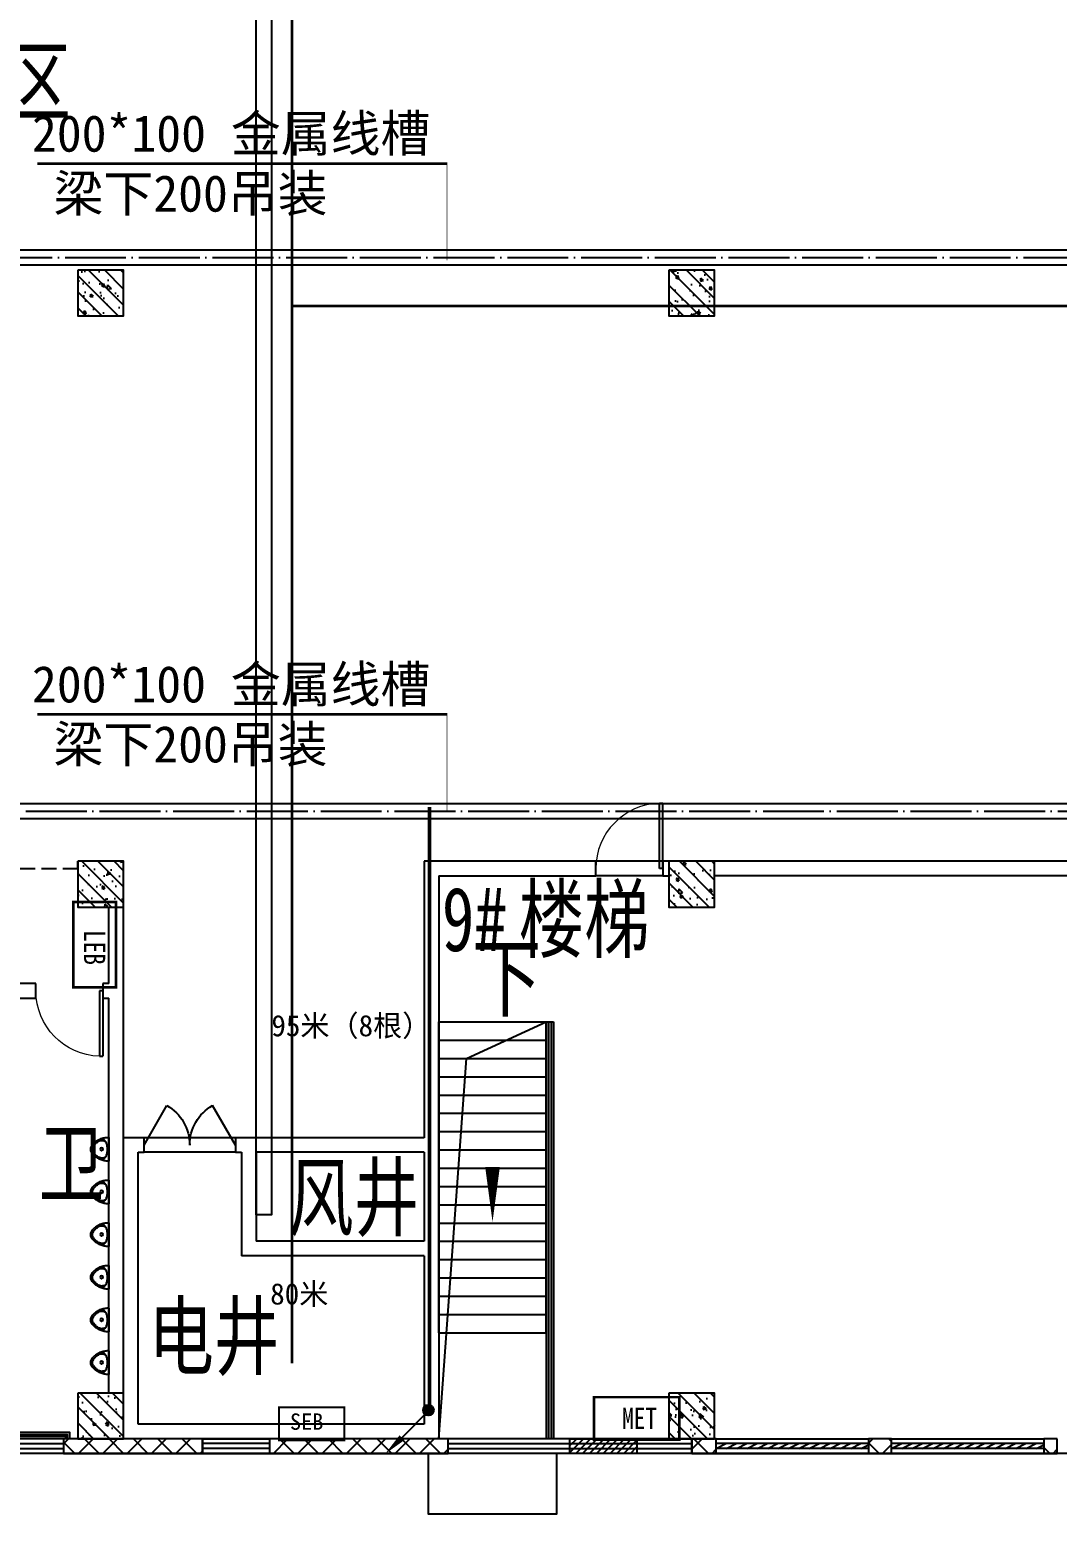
# Model space of a CAD drawing. Header units: millimetres. Extents: x -633009578 to 5705885, y -633235091 to 2571734.
# Drawn here: x 4047854 to 4064720, y 2058995 to 2083356 of the extents above; entities that cross this region are included whole.
import ezdxf

# ---------------------------------------------------------------- set-up
doc = ezdxf.new("R2010")
doc.units = ezdxf.units.MM
doc.header["$LTSCALE"] = 1000
doc.header["$MEASUREMENT"] = 0
doc.linetypes.add('DASH', pattern=[0.35, 0.25, -0.1])
doc.linetypes.add('DOTE', pattern=[2.4200000000000004, 2, -0.2, 0.02, -0.2])
doc.layers.get('0').update_dxf_attribs({"color": 9})
for name, color, linetype in [('000000000000电气', 7, 'Continuous'), ('3T_WOOD', 21, 'Continuous'), ('A-COLUM(柱)', 255, 'Continuous'), ('A-DI-I(索引)', 21, 'Continuous'), ('A-DOOR(门）', 4, 'Continuous'), ('A-F-AREA(计算)', 5, 'Continuous'), ('A-FLOR(看线)', 8, 'Continuous'), ('A-HATH(填充)', 8, 'Continuous'), ('A-LM-RAIL(栏杆)', 167, 'Continuous'), ('A-LVTY(厨卫)', 8, 'Continuous'), ('A-OTHER(其它)', 192, 'Continuous'), ('A-STAR(楼梯)', 51, 'Continuous'), ('A-TEXT(房间)', 243, 'Continuous'), ('A-WALL(墙)', 255, 'Continuous'), ('A-WINDOW（窗）', 4, 'Continuous'), ('DIM_SYMB', 3, 'Continuous'), ('PUB_TEXT', 7, 'Continuous'), ('WALL', 9, 'Continuous'), ('电-弱电平面-箭头', 3, 'Continuous'), ('电-强电平面-线缆', 3, 'Continuous'), ('电-桥架', 4, 'Continuous'), ('设备-箱柜', 3, 'Continuous')]:
    doc.layers.add(name, color=color, linetype=linetype)
doc.styles.add('_TCH', font='simhei.ttf', dxfattribs={"width": 0.75, "bigfont": 'hztxt.shx'})
doc.styles.add('_TCH_DIM', font='simhei.ttf', dxfattribs={"width": 0.8, "bigfont": 'hztxt.shx'})
doc.styles.add('ELEC-DIM', font='simhei.ttf')
doc.styles.add('IDQSTYLE', font='simhei.ttf', dxfattribs={"width": 0.707, "bigfont": 'hztxt.shx'})
doc.styles.get("Standard").update_dxf_attribs({"font": 'simhei.ttf', "bigfont": 'hztxt.shx'})
doc.styles.add('宋体', font='simhei.ttf')
pattern_1 = [(45, (1607021.475196055, 677964.29318137), (-200.0002033111466, 200.0002033111467), []), (135, (1607021.475196055, 677964.29318137), (-200.0002033111467, -200.0002033111466), [])]

# ---------------------------------------------------------------- blocks, each defined once
blk = doc.blocks.new('*X3')
at = {"color": 0, "linetype": 'Continuous'}
for p, q in [((192.587376364835, 446.7215535232801), (193.8713933576327, 448.0055705160779)), ((192.6509968705344, 446.3609099602676), (194.2320369206452, 447.9419500103785)), ((192.6864539319484, 447.2448951591055), (193.3480517218074, 447.9064929489645)), ((192.7889704286661, 446.0746194496875), (194.5183274312254, 447.8039764522467)), ((192.9823694457329, 445.8437543980423), (194.7491924828706, 447.61057743518)), ((193.2275231399996, 445.664644023597), (194.9283028573159, 447.3654237409133)), ((193.5311577474, 445.5440145622856), (195.0489323186273, 447.0617891335129)), ((193.9202347052458, 445.5088274514194), (195.0841194294935, 446.6727121756671)), ((194.6075199946775, 445.7718486721392), (194.8210982087737, 445.9854268862354))]:
    blk.add_line(p, q, dxfattribs=at)
blk = doc.blocks.new('HC001442')
at = {"color": 0, "linetype": 'Continuous'}
blk.add_line((2.614797267597169e-12, -0.0577611932696982), (-3.1054929004722, -3.232738715066034), dxfattribs=at)
blk.add_lwpolyline([(-3.1054929004722, -3.232738715066034, 0.8, 0, 0), (-5.057392361375946, -5.119309791709952, 0, 0, 0)], format="xyseb", dxfattribs=at)
blk.add_circle((0, 0), 0.625, dxfattribs=at)
at = {"color": 0, "linetype": 'Continuous', "xscale": 0.5, "yscale": 0.5, "zscale": 0.5}
blk.add_blockref('*X3', (-96.91845018383279, -223.3780232566237), dxfattribs=at)
at = {"color": 0, "style": 'IDQSTYLE', "width": 0.7}
blk.add_attdef('PSFHATT', (2.62500001, -5.119309791709952), '', height=2.5, dxfattribs=at)
blk = doc.blocks.new('HC001536')
at = {"color": 0, "linetype": 'Continuous', "const_width": 0.3}
blk.add_lwpolyline([(5, 2.5), (-5, 2.5), (-5, -2.5), (5, -2.5)], close=True, dxfattribs=at)
at = {"color": 0, "style": 'IDQSTYLE', "width": 0.7}
for tag, p in [('AW', (-1.708333333333333, -1.25)), ('PSFHATT', (7, -2.5))]:
    blk.add_attdef(tag, p, '', height=2.5, dxfattribs=at)
blk = doc.blocks.new('HC001524')
at = {"color": 0, "linetype": 'Continuous', "const_width": 0.3}
blk.add_lwpolyline([(5, 2.5), (-5, 2.5), (-5, -2.5), (5, -2.5)], close=True, dxfattribs=at)
at = {"color": 0, "style": 'IDQSTYLE', "width": 0.7}
for tag, p in [('AF', (-1.5, -1.25)), ('PSFHATT', (7, -2.5))]:
    blk.add_attdef(tag, p, '', height=2.5, dxfattribs=at)
blk = doc.blocks.new('$plan$00000387')
for points in [[(-195.1053413768082, -0.0007896247711869364), (195.1053413768082, 0.0007896247707321891, -0.056281), (192.2349483853259, -62.07158893748328, -0.051243), (175.2703486377404, -125.5748806645047, -0.047086), (143.6831082538288, -189.724628874892, -0.038643), (109.2489721777902, -237.0609902997553, -0.050944), (77.11679163034205, -267.7759659795192, -0.073316), (36.52038586093977, -290.7338367186967, -0.092337), (0.001018339326947171, -297.5362265440604, -0.092337), (-36.51803354920821, -290.7341323159712, -0.073316), (-77.11462417741222, -267.776590178973, -0.050944), (-109.2474259731857, -237.0618745823472, -0.038643), (-143.6819452275654, -189.7257908973352, -0.047086), (-175.269704824098, -125.5762993672297, -0.051243), (-192.2348186147988, -62.07314493917374, -0.056281)], [(0.0004063761161887669, -146.3291454144546, 0.999985), (0.0002089799604618747, -97.55313528460101, 0.999985)]]:
    blk.add_lwpolyline(points, format="xyb", close=True)
for points in [[(-169.3906686580854, -140.1226315288268, -0.078162), (-170.9980199055512, -114.6377667698976, -0.158684), (-159.1263041735847, -87.15485956814655, -0.087457), (-117.404978437914, -53.84085994681891, -0.073385), (-70.49119853318143, -36.56470876068397, -0.051629), (0.0003042701246158686, -29.26612660759247), (0.0003042701246158686, -29.26612660759247, -0.051629), (70.49149449189827, -36.56413818386, -0.073385), (117.4050415866323, -53.83990962471171, -0.087457), (159.1270096202247, -87.15357250312127, -0.158684), (170.9989478331345, -114.6363836417117, -0.078162), (169.3918028553499, -140.1212604160505)], [(117.0630501052547, -53.65384373908455, -0.099174), (138.5356947175851, -84.86577428893679, -0.110283), (144.8304822659725, -118.461657304113, -0.092873), (136.0170142026468, -157.9354627454745, -0.05733), (119.0399966660161, -187.626263302564, -0.037877), (85.37168024390257, -226.8225566132141, -0.072182), (35.33205354717484, -264.1794573646985, -0.124936), (0.001291311165005027, -273.1480356215775), (0.001291311165005027, -273.1480356215775, -0.124936), (-35.32991617790412, -264.1797433356796, -0.072182), (-85.36984427394054, -226.8232476352587, -0.037877), (-119.0384779452529, -187.6272268447183, -0.05733), (-136.0157358103124, -157.9365637070459, -0.092873), (-144.8298950764129, -118.4628296054302, -0.110283), (-138.5353804395845, -84.8668946738876, -0.099174), (-117.0629874684723, -53.65479130090807)]]:
    blk.add_lwpolyline(points, format="xyb")
blk = doc.blocks.new('$DorLib2D$00000001')
for p, q in [((0.45, 0.9750000000000001), (0.5000000000000002, 0.9750000000000001)), ((0.45, 0), (0.45, 0.9750000000000001)), ((0.5, 0), (0.5, 0.9750000000000001)), ((0.5, 0), (0.45, 0))]:
    blk.add_line(p, q)
at = {"lineweight": 13}
blk.add_arc((0.475, 0), 0.975, 91.4692835813538, 180, dxfattribs=at)
blk = doc.blocks.new('$DorLib2D$00000231')
at = {"color": 0}
for p, q in [((-0.4999999999999947, 7.105427357601002e-15), (-0.2500000000000284, 0.4330127018921708)), ((0.5000000000000053, 7.105427357601002e-15), (0.250000000000032, 0.4330127018921708))]:
    blk.add_line(p, q, dxfattribs=at)
for centre, radius, start, end in [((-0.4999999999996803, 3.055333763768431e-13), 0.499999999999681, 0, 59.99999999996344), ((0.5000000000000426, -2.486899575160351e-14), 0.4999999999999835, 120.0000000000366, 180)]:
    blk.add_arc(centre, radius, start, end, dxfattribs=at)
blk = doc.blocks.new('_FZH')
h = blk.add_hatch()
h.set_pattern_fill('钢筋混凝土', color=256, scale=0.1, style=0)
h.set_pattern_definition([(45, (0, 0), (-0.1767766952966369, 0.1767766952966369), []), (50, (0, 0), (0.7172601826007535, -0.06275213498259512), [0.07500000000000001, -0.8250000000000001]), (355, (0, 0), (-0.138751333613, 0.7521921337000119), [0.06, -0.66]), (100.4514, (0.05977168000000001, -0.00522934), (0.5785093817140216, 0.6894395420609536), [0.06374019, -0.701142112]), (46.1842, (0, 0.2), (1.067241048625645, -0.1655190143290181), [0.1125, -1.2375]), (96.6356, (0.088936745, 0.186206693), (0.9346627055487033, 0.9741178709004418), [0.095610288, -1.051713]), (351.1842, (0, 0.2), (0.9346619451336272, 0.9741186009253247), [0.09000000000000001, -0.9900000000000001]), (21, (0.1, 0.15), (0.5969070521184617, -0.4026188906653388), [0.07500000000000001, -0.8250000000000001]), (326, (0.1, 0.15), (0.2433153319215824, 0.7251500450468529), [0.06, -0.66]), (71.4514, (0.149742233, 0.116448394), (0.84022262858149, 0.3225304967099524), [0.06374019, -0.701142112]), (37.50000000000001, (0, 0), (0.01215985531729062, 0.3328938538313115), [0, -0.652, 0, -0.67, 0, -0.6625000000000001]), (7.499999999999999, (0, 0), (0.2630695374421486, 0.3944117118823603), [0, -0.382, 0, -0.637, 0, -0.2525]), (-32.5, (-0.223, 0), (0.533822436172409, -0.02255487173437976), [0, -0.25, 0, -0.78, 0, -1.035]), (-42.5, (-0.323, 0), (0.5831861693423862, 0.1001049823323177), [0, -0.325, 0, -0.518, 0, -0.735])])
h.paths.add_polyline_path([(-0.5, -0.5), (0.5, -0.5), (0.5, 0.5), (-0.5, 0.5)])
blk.add_lwpolyline([(-0.5, -0.5), (0.5, -0.5), (0.5, 0.5), (-0.5, 0.5)], close=True)
blk = doc.blocks.new('$WINLIB2D$00000039')
at = {"color": 0}
for points in [[(-0.4999999999983409, 0.5000000000445652), (-0.4999999999999964, -0.4999999999999716)], [(0.5000000000016591, 0.4999999999536158), (-0.4999999999983409, 0.5000000000445652)], [(0.4999999999983338, -0.5000000000463842), (0.4999999999999609, 0.4999999999999432)], [(-0.499999999999428, 0.1666666667124446), (0.500000000000572, 0.1666666666205998)], [(-0.3838834764901549, -0.166666666632409), (-0.4479860405916831, 0.1666666667079113)], [(-0.3158924398378069, -0.166666666637866), (-0.3799950039392748, 0.1666666667006353)], [(-0.2479014031851996, -0.166666666645142), (-0.3120039672867243, 0.1666666666951784)], [(-0.1799103665328481, -0.1666666666505989), (-0.2440129306343159, 0.1666666666887977)], [(-0.1119193298802692, -0.1666666666569512), (-0.1760218939817904, 0.1666666666824455)], [(-0.04392829322788927, -0.1666666666633319), (-0.1080308573293216, 0.1666666666760648)], [(0.02406274342471804, -0.1666666666696841), (-0.04003982067680312, 0.1666666666697125)], [(0.09205378007703402, -0.1666666666751411), (0.02795121597557682, 0.1666666666642556)], [(0.1600448167296129, -0.1666666666815217), (0.0959422526280953, 0.1666666666578749)], [(0.2280358533819644, -0.166666666687874), (0.163933289280525, 0.1666666666505989)], [(0.2960268900345753, -0.1666666666942547), (0.231924325933047, 0.1666666666460657)], [(0.3640179266869801, -0.1666666667006069), (0.2999153625854838, 0.166666666639685)], [(0.4320089633395341, -0.1666666667060639), (0.3679063992380058, 0.166666666632409)], [(0.4999999999916831, -0.1666666667115209), (0.4358974358904746, 0.1666666666260568)], [(-0.4518745131427302, -0.1666666666260284), (-0.5000000000072298, 0.08358586507802102)], [(-0.500000000000572, -0.1666666666214951), (0.499999999999428, -0.1666666667124446)], [(0.4999999999983338, -0.5000000000463842), (-0.5000000000016662, -0.4999999999554348)]]:
    blk.add_lwpolyline(points, dxfattribs=at)
blk = doc.blocks.new('$TCHSYS$WIN2D')
for p, q in [((-0.5, 0.5), (0.5, 0.5)), ((-0.5, 0.5), (-0.4999999999999999, -0.5)), ((0.5, 0.5), (0.4999999999999998, -0.5)), ((0.5, 0.1666666666666666), (-0.5, 0.1666666666666666)), ((0.5, -0.1666666666666667), (-0.5, -0.1666666666666667)), ((-0.4999999999999999, -0.5), (0.5, -0.5))]:
    blk.add_line(p, q)

msp = doc.modelspace()

# ---------------------------------------------------------------- hatches: boundary and pattern name
at = {"layer": '3T_WOOD'}
h = msp.add_hatch(dxfattribs=at)
h.set_pattern_fill('ANSI31', color=256, scale=50)
h.set_pattern_definition([(45, (2917379.395743424, 677977.51603476), (-56.1266007566822, 56.12660075668221), [])])
h.paths.add_polyline_path([(4056720.046416654, 2060234.629172623), (4057820.046416654, 2060234.629172623), (4057820.046416654, 2059994.629172623), (4056720.046416654, 2059994.629172623)])
at = {"layer": 'A-HATH(填充)'}
h = msp.add_hatch(dxfattribs=at)
h.set_pattern_fill('多孔材料', color=256, scale=100, style=0)
h.set_pattern_definition(pattern_1)
h.paths.add_polyline_path([(4048409.994031504, 2059994.629172636), (4050689.994030996, 2059994.629172636), (4050689.994030996, 2060234.629172634), (4048409.994031504, 2060234.629172634)])
h = msp.add_hatch(dxfattribs=at)
h.set_pattern_fill('多孔材料', color=256, scale=100, style=0)
h.set_pattern_definition(pattern_1)
h.paths.add_polyline_path([(4051789.994030996, 2059994.629172636), (4054719.994031504, 2059994.629172636), (4054719.994031504, 2060234.629172633), (4051789.994030996, 2060234.629172633)])
h = msp.add_hatch(dxfattribs=at)
h.set_pattern_fill('多孔材料', color=256, scale=100, style=0)
h.set_pattern_definition(pattern_1)
h.paths.add_polyline_path([(4058719.994032013, 2059994.629172636), (4059119.994031505, 2059994.629172635), (4059119.994031504, 2060234.629172633), (4058719.994032013, 2060234.629172633)])
h = msp.add_hatch(dxfattribs=at)
h.set_pattern_fill('多孔材料', color=256, scale=100, style=0)
h.set_pattern_definition(pattern_1)
h.paths.add_polyline_path([(4061619.994031505, 2059994.629172635), (4061999.994032013, 2059994.629172635), (4061999.994032013, 2060234.629172633), (4061619.994031504, 2060234.629172633)])
h = msp.add_hatch(dxfattribs=at)
h.set_pattern_fill('多孔材料', color=256, scale=100, style=0)
h.set_pattern_definition(pattern_1)
h.paths.add_polyline_path([(4064499.994032013, 2059994.629172635), (4064719.994031504, 2059994.629172635), (4064719.994031504, 2060234.629172633), (4064499.994032013, 2060234.629172633)])

# ---------------------------------------------------------------- linework, layer by layer
at = {"layer": '000000000000电气', "color": 1, "lineweight": 35}
for p, q in [((4052154.677817, 2087307.724144871), (4052154.677817, 2067414.248684496)), ((4052154.677817, 2078824.709179536), (4092736.343243374, 2078824.709179536)), ((4052154.677817, 2067414.248684496), (4052154.677817, 2061476.896258258))]:
    msp.add_line(p, q, dxfattribs=at)
at = {"layer": '3T_WOOD'}
msp.add_lwpolyline([(4056720.046416654, 2060234.629172623), (4057820.046416654, 2060234.629172623), (4057820.046416654, 2059994.629172623), (4056720.046416654, 2059994.629172623)], close=True, dxfattribs=at)
at = {"layer": 'A-DI-I(索引)'}
msp.add_circle((4056440.607279132, 2065475.884246128), 0, dxfattribs=at)
at = {"layer": 'A-DOOR(门）'}
for p, q in [((4058244.994031488, 2069709.629172626), (4057144.994031488, 2069709.629172626)), ((4058244.994031488, 2069469.629172626), (4057144.994031488, 2069469.629172626)), ((4051229.994027797, 2065174.62917252), (4049729.994027797, 2065174.62917252)), ((4051229.994027797, 2064934.62917252), (4049729.994027797, 2064934.62917252))]:
    msp.add_line(p, q, dxfattribs=at)
at = {"layer": 'A-F-AREA(计算)'}
msp.add_lwpolyline([(4039079.994031782, 2196074.629172625), (4173359.994031782, 2196074.629172625), (4173359.994031782, 2059994.629172625), (4039079.994031782, 2059994.629172625)], close=True, dxfattribs=at)
at = {"layer": 'A-FLOR(看线)'}
for points in [[(4056329.994032338, 2067074.629172908), (4056329.994031832, 2060234.629172626)], [(4056329.994032338, 2067074.629172908), (4056449.994032338, 2067074.629172908)], [(4056449.994032338, 2067074.629172899), (4056449.994031832, 2060234.629172626)], [(4048509.994036478, 2060234.629172641), (4048509.994036478, 2060334.629172641), (4047209.99403644, 2060334.629172641), (4047209.99403644, 2060234.62917266)], [(4056499.994032362, 2059994.629172785), (4056499.994032362, 2058994.629172632), (4054399.994032515, 2058994.629172632), (4054399.994032515, 2059994.629172785)]]:
    msp.add_lwpolyline(points, dxfattribs=at)
at = {"layer": 'A-LM-RAIL(栏杆)'}
for points in [[(4056369.994032338, 2067074.629172905), (4056369.994031832, 2060234.629172626)], [(4056409.994032338, 2067074.629172902), (4056409.994031832, 2060234.629172626)], [(4048474.994036478, 2060234.629172641), (4048474.994036478, 2060299.629172641), (4047244.99403644, 2060299.629172641), (4047244.99403644, 2060234.62917266)], [(4048444.994036478, 2060234.629172641), (4048444.994036478, 2060269.629172641), (4047274.99403644, 2060269.629172641), (4047274.99403644, 2060234.62917266)]]:
    msp.add_lwpolyline(points, dxfattribs=at)
at = {"layer": 'A-OTHER(其它)'}
msp.add_lwpolyline([(4054569.994031859, 2060234.629172934), (4055022.945305728, 2066474.629172908), (4056329.994032338, 2067074.629172908)], dxfattribs=at)
at = {"layer": 'A-STAR(楼梯)'}
for p, q in [((4054569.994032338, 2061974.629172908), (4054569.994032338, 2067074.629172908)), ((4054569.994032338, 2067074.629172908), (4056329.994032338, 2067074.629172908)), ((4056329.994032338, 2061974.629172908), (4056329.994032338, 2067074.629172908)), ((4054569.994032338, 2066774.629172908), (4056329.994032338, 2066774.629172908)), ((4054569.994032338, 2066474.629172908), (4056329.994032338, 2066474.629172908)), ((4054569.994032338, 2066174.629172908), (4056329.994032338, 2066174.629172908)), ((4054569.994032338, 2065874.629172908), (4056329.994032338, 2065874.629172908)), ((4054569.994032338, 2065574.629172908), (4056329.994032338, 2065574.629172908)), ((4054569.994032338, 2065274.629172908), (4056329.994032338, 2065274.629172908)), ((4054569.994032338, 2064974.629172908), (4056329.994032338, 2064974.629172908)), ((4054569.994032338, 2064674.629172908), (4056329.994032338, 2064674.629172908)), ((4054569.994032338, 2064374.629172908), (4056329.994032338, 2064374.629172908)), ((4054569.994032338, 2064074.629172908), (4056329.994032338, 2064074.629172908)), ((4054569.994032338, 2063774.629172908), (4056329.994032338, 2063774.629172908)), ((4054569.994032338, 2063474.629172908), (4056329.994032338, 2063474.629172908)), ((4054569.994032338, 2063174.629172908), (4056329.994032338, 2063174.629172908)), ((4054569.994032338, 2062874.629172908), (4056329.994032338, 2062874.629172908)), ((4054569.994032338, 2062574.629172908), (4056329.994032338, 2062574.629172908)), ((4054569.994032338, 2062274.629172908), (4056329.994032338, 2062274.629172908)), ((4054569.994032338, 2061974.629172908), (4056329.994032338, 2061974.629172908))]:
    msp.add_line(p, q, dxfattribs=at)
at = {"layer": 'A-WALL(墙)'}
for p, q in [((4054329.994031813, 2069709.629172665), (4054329.994031813, 2065174.62917267)), ((4057144.994031504, 2069709.629172736), (4054329.994031813, 2069709.629172665)), ((4057144.994031504, 2069469.629172662), (4057144.994031504, 2069709.629172736)), ((4058344.994031993, 2069709.629172092), (4058244.994031504, 2069709.629172726)), ((4058244.994031504, 2069709.629172726), (4058244.994031504, 2069469.629172652)), ((4067544.994031993, 2069709.629172634), (4059094.994031342, 2069709.629172624)), ((4054569.994031807, 2069469.629172664), (4054569.994031798, 2065054.62917252)), ((4054569.994031807, 2069469.629172664), (4057144.994031504, 2069469.629172662)), ((4058244.994031504, 2069469.629172652), (4058344.994031993, 2069469.629172466)), ((4067544.994031993, 2069469.629172634), (4059094.994031342, 2069469.62917263)), ((4049154.994031991, 2067704.629172617), (4049154.994031972, 2068959.629172907)), ((4049394.994031781, 2067584.629172628), (4049394.994031712, 2068959.629172907)), ((4047954.994032013, 2067704.629172584), (4045969.994031853, 2067704.629172617)), ((4047954.994032013, 2067464.629172567), (4047954.994032013, 2067704.629172584)), ((4049154.994031991, 2067704.629172617), (4049054.994032013, 2067704.629172584)), ((4049054.994032013, 2067704.629172584), (4049054.994032013, 2067464.629172567)), ((4049394.994031779, 2060984.629172907), (4049394.994031781, 2067584.629172628)), ((4045969.994033316, 2067464.629172616), (4047954.994032013, 2067464.629172567)), ((4049054.994032013, 2067464.629172567), (4049154.994031779, 2067464.629172616)), ((4049154.994031769, 2060984.629172907), (4049154.994031779, 2067464.629172616)), ((4049394.994031654, 2060474.629174506), (4049394.994031657, 2065174.62917244)), ((4049729.994027944, 2065174.62917245), (4049394.994031657, 2065174.62917244)), ((4049729.994027944, 2064934.629172299), (4049729.994027944, 2065174.62917245)), ((4051449.994031878, 2065174.62917252), (4051229.994027944, 2065174.629172508)), ((4051229.994027944, 2065174.629172508), (4051229.994027944, 2064934.629172299)), ((4054329.994031813, 2065174.62917267), (4051449.994031878, 2065174.62917252)), ((4049634.99403178, 2060474.629172897), (4049634.994031783, 2064934.62917246)), ((4049634.994031783, 2064934.62917246), (4049729.994027944, 2064934.629172299)), ((4051229.994027944, 2064934.629172299), (4051329.994031935, 2064934.62917246)), ((4051329.994031935, 2064934.62917246), (4051329.994031935, 2063234.629172455)), ((4051569.994031935, 2064934.629172501), (4051569.994031935, 2063474.629172462)), ((4054329.994031648, 2064934.629172501), (4051569.994031935, 2064934.629172501)), ((4054329.994031648, 2064934.629172501), (4054329.994031648, 2063474.629172462)), ((4054569.994031798, 2065054.62917252), (4054569.994031798, 2063354.62917252)), ((4054329.994031648, 2063474.629172462), (4051569.994031935, 2063474.629172462)), ((4054329.994031805, 2063234.629172455), (4051329.994031935, 2063234.629172455)), ((4054329.994031805, 2063234.629172455), (4054329.994031805, 2060474.629172897)), ((4054569.994031798, 2063354.62917252), (4054569.994031839, 2060234.629172901)), ((4054329.994031805, 2060474.629172897), (4049634.99403178, 2060474.629172897)), ((4049514.994031713, 2060234.629172958), (4049394.994031993, 2060234.629174093)), ((4054569.994031839, 2060234.629172901), (4049514.994031713, 2060234.629172958))]:
    msp.add_line(p, q, dxfattribs=at)
at = {"layer": 'A-WINDOW（窗）', "linetype": 'DASH'}
for p, q in [((4046644.99403178, 2069589.629172768, 800), (4048644.99403178, 2069589.629172768, 800)), ((4048644.99403178, 2069589.629172768), (4048644.99403178, 2069709.629172768))]:
    msp.add_line(p, q, dxfattribs=at)
at = {"layer": 'A-WINDOW（窗）'}
msp.add_lwpolyline([(4057820.046416599, 2060234.629172621), (4057820.046416599, 2059994.629172621)], dxfattribs=at)
at = {"layer": 'DIM_SYMB'}
msp.add_lwpolyline([(4055449.994032338, 2067127.311147433, 0, 0, 0), (4055449.994032338, 2063792.507999236, 0, 240.0000000000001, 0), (4055449.994032338, 2064692.507999236, 0, 0, 0)], format="xyseb", dxfattribs=at)
at = {"layer": 'WALL'}
for p, q in [((4050689.994030996, 2060234.629172634), (4048409.994031504, 2060234.629172634)), ((4048409.994031504, 2060234.629172634), (4048409.994031504, 2059994.629172636)), ((4050689.994030996, 2059994.629172636), (4050689.994030996, 2060234.629172634)), ((4054719.994031504, 2060234.629172633), (4051789.994030996, 2060234.629172633)), ((4051789.994030996, 2060234.629172633), (4051789.994030996, 2059994.629172636)), ((4054719.994031504, 2059994.629172636), (4054719.994031504, 2060234.629172633)), ((4059119.994031504, 2060234.629172633), (4058719.994032013, 2060234.629172633)), ((4058719.994032013, 2060234.629172633), (4058719.994032013, 2059994.629172636)), ((4059119.994031505, 2059994.629172635), (4059119.994031504, 2060234.629172633)), ((4061999.994032013, 2060234.629172633), (4061619.994031504, 2060234.629172633)), ((4061619.994031504, 2060234.629172633), (4061619.994031505, 2059994.629172635)), ((4061999.994032013, 2059994.629172635), (4061999.994032013, 2060234.629172633)), ((4064719.994031504, 2060234.629172633), (4064499.994032013, 2060234.629172633)), ((4064499.994032013, 2060234.629172633), (4064499.994032013, 2059994.629172635)), ((4064719.994031504, 2059994.629172635), (4064719.994031504, 2060234.629172633)), ((4048409.994031504, 2059994.629172636), (4050689.994030996, 2059994.629172636)), ((4051789.994030996, 2059994.629172636), (4054719.994031504, 2059994.629172636)), ((4058719.994032013, 2059994.629172636), (4059119.994031505, 2059994.629172635)), ((4061619.994031505, 2059994.629172635), (4061999.994032013, 2059994.629172635)), ((4064499.994032013, 2059994.629172635), (4064719.994031504, 2059994.629172635))]:
    msp.add_line(p, q, dxfattribs=at)
at = {"layer": '电-强电平面-线缆', "color": 1, "linetype": 'Continuous', "const_width": 60}
msp.add_lwpolyline([(4054413.726907312, 2060789.007068582), (4054413.726907312, 2070601.468585736)], dxfattribs=at)
at = {"layer": '电-桥架', "color": 5, "linetype": 'DOTE', "ltscale": 0.5}
for p, q in [((4039964.00885416, 2079619.388302158), (4077493.574399544, 2079619.388302158)), ((4039319.994031784, 2070531.668888497), (4077493.574387972, 2070531.668888497))]:
    msp.add_line(p, q, dxfattribs=at)
at = {"layer": '电-桥架', "ltscale": 0.5}
for points in [[(4051820.788625817, 2137318.815420706), (4051820.788494053, 2063908.338486118), (4051570.788494053, 2063908.338486566), (4051570.788625817, 2137318.815421154)], [(4077493.574399545, 2079494.388302158), (4039964.008854161, 2079494.388302158), (4039964.00885416, 2079744.388302158), (4077493.574399544, 2079744.388302158)], [(4077493.574387973, 2070406.668888497), (4039319.994031785, 2070406.668888497), (4039319.994031784, 2070656.668888497), (4077493.574387972, 2070656.668888497)]]:
    msp.add_lwpolyline(points, close=True, dxfattribs=at)
at = {"layer": '设备-箱柜', "color": 6}
for points in [[(4054703.254561677, 2079569.426502887, 15, 15, 0), (4054703.254561677, 2081159.713401689, 15, 15, 0), (4054703.254561677, 2081159.713401689, 45, 45, 0), (4047978.324871252, 2081159.713401689, 45, 45, 0)], [(4054703.254561677, 2070531.668888497, 15, 15, 0), (4054703.254561677, 2072121.9557873, 15, 15, 0), (4054703.254561677, 2072121.9557873, 45, 45, 0), (4047978.324871252, 2072121.9557873, 45, 45, 0)]]:
    msp.add_lwpolyline(points, format="xyseb", dxfattribs=at)

# ---------------------------------------------------------------- block references
at = {"layer": 'A-COLUM(柱)', "xscale": 750, "yscale": 750, "zscale": 750, "rotation": 270}
for p in [(4049019.99403178, 2079034.629172626), (4058719.99403178, 2079034.629172626), (4049019.99403178, 2069334.629172626), (4058719.99403178, 2069334.629172626), (4049019.99403178, 2060609.629172626), (4058719.99403178, 2060609.629172626)]:
    msp.add_blockref('_FZH', p, dxfattribs=at)
at = {"layer": 'A-DOOR(门）', "extrusion": (0, 0, -1), "xscale": -1100, "yscale": 1100, "zscale": 1100}
msp.add_blockref('$DorLib2D$00000001', (-4057694.994031488, 2069589.629172626), dxfattribs=at)
at = {"layer": 'A-DOOR(门）', "xscale": -1100, "yscale": 1100, "zscale": 1100, "rotation": 180}
msp.add_blockref('$DorLib2D$00000001', (4048504.994031767, 2067584.629172628), dxfattribs=at)
at = {"layer": 'A-DOOR(门）', "xscale": -1500, "yscale": 1500, "zscale": 1500}
msp.add_blockref('$DorLib2D$00000231', (4050479.994027797, 2065054.62917252), dxfattribs=at)
at = {"layer": 'A-LVTY(厨卫)', "rotation": 270}
for p in [(4049154.993242155, 2064984.629114481), (4049154.993242155, 2064284.629114481), (4049154.993242155, 2063584.629114481), (4049154.993242155, 2062884.629114481), (4049154.993242155, 2062184.629114481), (4049154.993242155, 2061484.629114481)]:
    msp.add_blockref('$plan$00000387', p, dxfattribs=at)
at = {"layer": 'A-WINDOW（窗）', "extrusion": (0, 0, -1), "yscale": 240}
for name, p, xscale, zscale in [('$TCHSYS$WIN2D', (-4047859.994031677, 2060114.629172626), 1100, 1100), ('$WINLIB2D$00000039', (-4060369.994031786, 2060114.629172626), 2500, 2500), ('$WINLIB2D$00000039', (-4063249.994032061, 2060114.629172626), 2500, 2500)]:
    msp.add_blockref(name, p, dxfattribs=dict(at, xscale=xscale, zscale=zscale))
at = {"layer": 'A-WINDOW（窗）', "xscale": 1100, "yscale": 240, "zscale": 1100}
msp.add_blockref('$TCHSYS$WIN2D', (4051239.994030938, 2060114.629172626), dxfattribs=at)
at = {"layer": 'A-WINDOW（窗）', "extrusion": (0, 0, -1), "xscale": -4000, "yscale": 240, "zscale": 4000, "rotation": 180}
msp.add_blockref('$TCHSYS$WIN2D', (-4056719.994031783, 2060114.629172626), dxfattribs=at)
at = {"layer": '电-弱电平面-箭头', "color": 4, "xscale": 140, "yscale": 140, "zscale": 140}
msp.add_blockref('HC001442', (4054396.856023143, 2060703.148910744), dxfattribs=at)
at = {"layer": '设备-箱柜'}
ref = msp.add_blockref('HC001536', (4048919.613629107, 2068341.507981721), dxfattribs=dict(at, xscale=140, yscale=140, zscale=140, rotation=270))
ref.add_attrib('AW', 'LEB', (4048744.613629107, 2068580.674648388), dxfattribs={"layer": '0', "color": 0, "height": 350, "rotation": 270, "width": 0.8})
ref = msp.add_blockref('HC001524', (4052482.7, 2060479.007755907), dxfattribs=dict(at, xscale=-107.52, yscale=107.52, zscale=107.52, rotation=180))
ref.add_attrib('AF', 'SEB', (4052125.887851954, 2060381.494697334), dxfattribs={"layer": '0', "color": 0, "height": 268.8, "style": 'ELEC-DIM'})
ref = msp.add_blockref('HC001536', (4057817.46996532, 2060567.57612216), dxfattribs=dict(at, xscale=140, yscale=140, zscale=140))
ref.add_attrib('AW', 'MET', (4057578.303298654, 2060392.57612216), dxfattribs={"layer": '0', "color": 0, "height": 350, "width": 0.8})

# ---------------------------------------------------------------- texts
at = {"layer": '000000000000电气', "color": 4, "lineweight": 35, "style": '宋体'}
msp.add_text('95米（8根）', height=350, dxfattribs=at).set_placement((4051820.788499312, 2066838.353156338))
at = {"layer": '000000000000电气', "lineweight": 35, "style": '宋体'}
msp.add_text('80米', height=350, dxfattribs=at).set_placement((4051801.236541856, 2062436.867823266))
at = {"layer": 'A-TEXT(房间)', "style": '_TCH', "width": 0.75}
for s, p in [('机箱拆包区', (4043156.363140235, 2081984.414159259)), ('9#', (4054617.538213904, 2068236.700643493)), ('楼梯', (4055880.289999168, 2068236.700643493)), ('卫', (4048002.026749585, 2064231.366686814)), ('风井', (4052096.579311903, 2063672.813082091)), ('电井', (4049802.767521573, 2061393.318603737))]:
    msp.add_text(s, height=1050, dxfattribs=at).set_placement(p)
at = {"layer": 'PUB_TEXT', "style": '_TCH_DIM', "width": 0.8}
msp.add_text('下', height=1050, dxfattribs=at).set_placement((4055109.364111078, 2067271.244715612))
at = {"layer": '设备-箱柜', "color": 6, "style": 'ELEC-DIM'}
for s, p in [('200*100 金属线槽', (4047890.422617881, 2081354.417306577)), ('梁下200吊装', (4048245.037345549, 2080370.089119957)), ('200*100 金属线槽', (4047890.422617881, 2072316.659692188)), ('梁下200吊装', (4048245.037345549, 2071332.331505568))]:
    msp.add_text(s, height=600, dxfattribs=at).set_placement(p)

doc.saveas('drawing.dxf')
